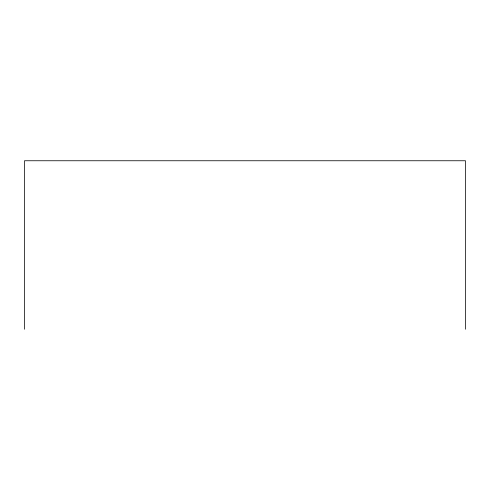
<?xml version="1.0" encoding="UTF-8"?>
<svg xmlns="http://www.w3.org/2000/svg" width="490" height="490" viewBox="0 0 490 490"><rect width="100%" height="100%" fill="white"/><g stroke="black" fill="none" stroke-linecap="round" stroke-linejoin="round"><path stroke-width="0.73" d="M465.5 329.249L465.5 160.751L24.5 160.751L24.5 329.249"/></g></svg>
